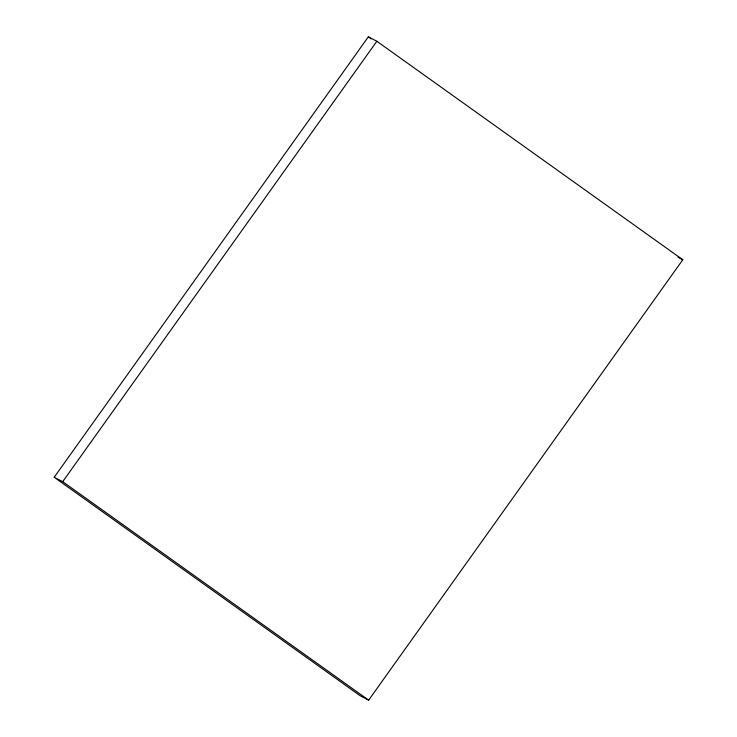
<?xml version="1.0" encoding="UTF-8"?>
<svg xmlns="http://www.w3.org/2000/svg" width="737" height="737" viewBox="0 0 737 737"><rect width="100%" height="100%" fill="white"/><g stroke="black" fill="none" stroke-linecap="round" stroke-linejoin="round"><path stroke-width="1.11" d="M54.197 477.263L368.334 36.85L376.847 41.263L682.803 259.737L368.666 700.15L360.153 695.737L54.197 477.263L62.709 481.666L368.666 700.15M62.709 481.666L376.847 41.263M678.077 257.296L682.803 259.737M368.334 36.85L371.144 38.858"/></g></svg>
